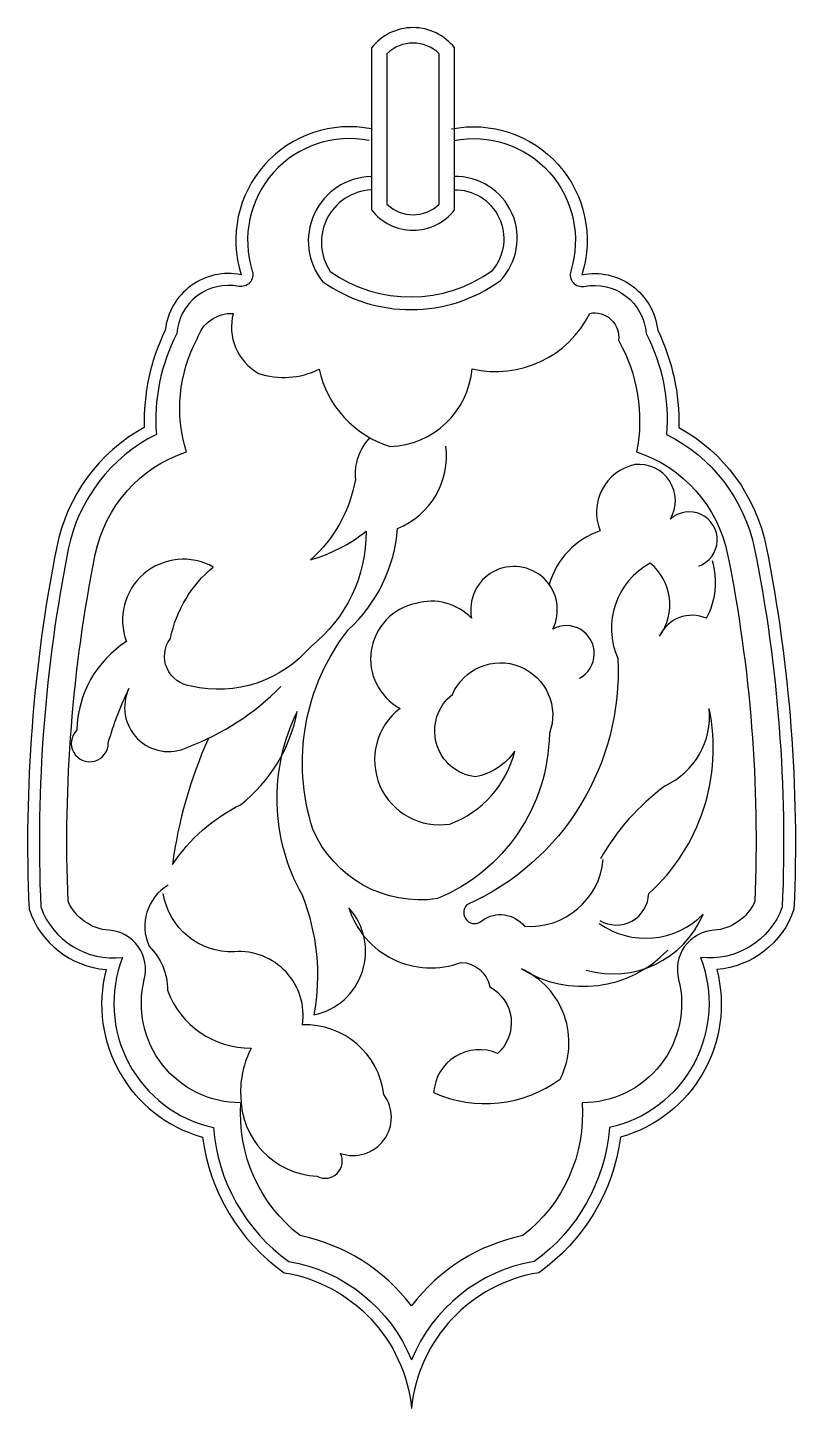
# Model space of a CAD drawing. Header units: metres. Extents: x 274 to 386, y 189 to 392.
import ezdxf

# ---------------------------------------------------------------- set-up
doc = ezdxf.new("R2010")
doc.units = ezdxf.units.M
doc.layers.add('3', color=3, linetype='Continuous')
doc.layers.add('4', color=4, linetype='Continuous')

msp = doc.modelspace()

# ---------------------------------------------------------------- linework, layer by layer
at = {"layer": '3'}
msp.add_lwpolyline([(326.49, 387.76), (326.49, 365.76, 0.41), (334.14, 365.76), (334.14, 387.76, 0.41)], format="xyb", close=True, dxfattribs=at)
for points in [[(323.88, 375.06, 0.57), (306.76, 355.94, -0.57), (304.77, 353.71, 0.45), (295.7, 346.8, 0.14), (292.7, 332.02, 0.23), (279.8, 315.24, 0.06), (275.77, 262.83, 0.35), (287.75, 255.45, 0.46), (301.06, 230.53, 0.22), (312.09, 210.92, -0.26), (330.08, 196.5, -0.26)], [(336.29, 375.06, -0.57), (353.41, 355.94, 0.57), (355.4, 353.71, -0.45), (364.46, 346.8, -0.14), (367.46, 332.02, -0.23), (380.36, 315.24, -0.06), (384.4, 262.83, -0.35), (372.41, 255.45, -0.46), (359.1, 230.53, -0.22), (348.07, 210.92, 0.26), (330.08, 196.5, 0.26)], [(324.13, 367.83, 0.58), (318.18, 355.88, 0.32), (341.95, 356.05, 0.65), (336.31, 367.8)], [(323.99, 331.56, 0.22), (321.86, 325.43, -0.17), (315.31, 313.68, 0.1), (323.44, 317.85, -0.23), (315.36, 300.99, -0.28), (297.82, 295.17, -0.58), (294.76, 302.16, -0.17), (301.04, 312.61, 0.7), (288.32, 301.7, 0.25), (281.06, 288.74, 1.53), (285.65, 286.87, -0.04), (288.69, 294.83, 0.71), (297.3, 286.23, 0.11), (310.95, 295.13)], [(354.71, 296.34, 1.01), (350.78, 303.5, 1.4), (338.88, 305.1, 0.28), (330.72, 307.27, 0.7), (328.4, 291.91, 0.78), (335.72, 274.98, 0.25), (345.21, 285.66, -0.2), (339.44, 281.9, -0.67), (336.07, 293.92, -0.98), (350.28, 288.22, -0.3), (333.87, 264.05, -0.34), (315.62, 274.23, -0.25), (320.86, 303.46, 0.19), (328.05, 318.24, 0.34), (335.12, 330.33)], [(372.16, 312.73, 1.22), (368.01, 319.62, 0.62), (362.8, 327.6, 0.47), (357.75, 317.91, 0.25), (350.26, 310.02, 0.25)], [(373.32, 305.1, 0.41), (366.42, 302.48, 0.4), (365.05, 313.18, 0.39), (360.3, 299.24, -0.31), (338.21, 263.14, 1), (340.45, 260.86, -0.4), (346.62, 260.02, 0.41), (358.19, 269.8)], [(300.27, 287.42, 0.07), (295.05, 269.05, -0.13), (305.05, 277.81, 0.18), (313.35, 291.46, 0.25), (314.05, 264.6, -0.14), (315.79, 247.03, 0.58), (320.9, 262.71, 0.43), (337.35, 254.72, -0.35), (341.57, 251.12, -0.52), (342.7, 241.38, 0.52), (333.33, 235.65, 0.27), (351.88, 237.63)], [(294.41, 266.02, 0.38), (291.63, 257.1, -0.2), (294.35, 250.64, 0.32), (306.61, 242.17, 0.13), (305.06, 235.16, 0.4), (316.26, 223.4, 0.73), (319.68, 226.75, 0.74), (326.03, 235.38, 0.39), (314.12, 245.57, 0.48), (304.14, 256.27, -0.38), (293.7, 264.81)]]:
    msp.add_lwpolyline(points, format="xyb", dxfattribs=at)
for centre, radius, start, end in [((363.54, 310.36), 11.1, 331.74, 16.54), ((345.52, 286.11), 28.78, 312.17, 11.58), ((362.45, 290.82), 11.31, 295.13, 5.44), ((387.85, 252.69), 34.66, 126.46, 150.25), ((360.11, 264.92), 4.73, 238.98, 358.41), ((359.65, 267.31), 14.28, 253.89, 337.11), ((364.41, 270.05), 11.8, 234.59, 315.34), ((355.23, 268.34), 17.14, 238.24, 316.33), ((341.29, 242.98), 11.86, 333.23, 65.51)]:
    msp.add_arc(centre, radius, start, end, dxfattribs=at)
at = {"layer": '4'}
for points in [[(324.22, 388.61), (324.22, 364.91, 0.49), (336.4, 364.91), (336.4, 388.61, 0.49)], [(330.08, 204.44, 0.18), (313.75, 214.72, -0.25), (305.09, 234.16, -0.49), (290.94, 252.22, 0.47), (285.79, 259.42, -0.28), (279.78, 263.66, -0.06), (283.76, 314.46, -0.27), (297.1, 329.46, -0.2), (298.67, 346, -0.34), (303.97, 349.75, 0.34), (307.65, 340.97, 0.2), (316.54, 341.58, 0.27), (326.96, 330.26, 0.38), (338.96, 341.65, 0.35), (356.2, 349.75, -0.51), (360.41, 345.81, -0.18), (363.06, 329.46, -0.27), (376.4, 314.46, -0.06), (380.38, 263.66, -0.28), (374.37, 259.42, 0.47), (369.22, 252.22, -0.49), (355.08, 234.16, -0.25), (346.41, 214.72, 0.18)]]:
    msp.add_lwpolyline(points, format="xyb", close=True, dxfattribs=at)
for points in [[(324.22, 376.76, 0.57), (305.11, 355.41, 0.44), (294, 347.28, 0.12), (290.92, 333.05, 0.22), (278.1, 315.57, 0.06), (274.05, 262.51, 0.3), (285.35, 253.67, 0.41), (299.46, 229.14, 0.21), (311.42, 209.28, -0.34), (330.08, 189.41)], [(335.94, 376.76, -0.57), (355.05, 355.41, -0.44), (366.16, 347.28, -0.12), (369.24, 333.05, -0.22), (382.06, 315.57, -0.06), (386.12, 262.51, -0.3), (374.81, 253.67, -0.41), (360.71, 229.14, -0.21), (348.74, 209.28, 0.34), (330.08, 189.41)], [(324.13, 369.78, 0.62), (317.06, 354.41, 0.32), (343.06, 354.51, 0.67), (336.31, 369.79, 0.64)]]:
    msp.add_lwpolyline(points, format="xyb", dxfattribs=at)

doc.saveas('drawing.dxf')
